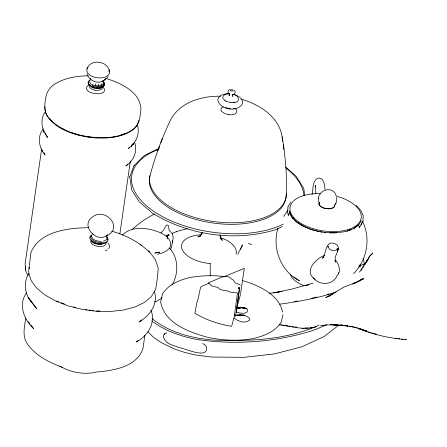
<?xml version="1.0" encoding="UTF-8"?>
<svg xmlns="http://www.w3.org/2000/svg" width="447" height="447" viewBox="0 0 447 447"><rect width="100%" height="100%" fill="white"/><g stroke="black" fill="none" stroke-linecap="round" stroke-linejoin="round"><path stroke-width="0.67" d="M220.147 236.837L220.159 234.764M239 288.198L239.016 287.449L238.843 288.058L238.139 288.315L238.19 287.991L239.357 288.639L236.402 310.246M239.704 287.572L236.301 312.079L240.112 313.096L244.615 313.274L247.225 311.978L247.532 309.369C244.682 306.838 239.994 306.927 236.575 308.29L240.933 307.525L236.575 308.29M90.853 241.062L90.814 242.308C92.116 244.962 95.183 245.895 97.882 246.409A7.739 3.95 8.2 0 0 105.755 244.414L106.023 243.039M167.418 238.581L167.502 236.15L166.999 235.122M286.242 195.775C287.214 176.04 285.376 156.277 282.124 136.821C279.196 116.863 259.478 104.425 241.458 99.273M236.759 310.425L236.776 310.117M288.265 215.482L288.365 213.621M289.483 210.967L289.98 214.359M290.198 214.476L290.271 213.13M361.439 222.768L361.338 224.629L361.886 223.047M319.32 202.832C314.068 192.255 331.624 183.594 336.138 195.373M318.515 198.541L318.532 198.261M167.519 237.966L167.642 236.133L167.469 237.994M335.205 260.366C333.987 254.706 342.888 247.213 335.172 243.85C326.981 240.045 326.075 249.795 324.276 255.092M28.479 272.497L30.977 252.315C40.152 230.926 68.698 227.92 88.959 227.691M29.178 268.658L29.295 267.328M210.207 263.16L210.274 276.039M164.541 334.607L164.641 333.725M312.073 194.423C313.313 189.142 312.09 179.755 318.784 177.94C324.204 178.197 324.651 185.594 325.036 189.707M234.424 315.196L237.469 292.981L230.216 292.126L228.026 291.153C224.662 290.002 220.187 290.852 217.963 287.494L212.61 286.186L210.928 285.342L209.894 283.985L208.486 283.443M41.66 148.885L25.11 263.747L25.585 270.178M25.736 318.225C24.619 326.422 22.177 335.088 26.675 342.788C34.771 355.443 48.935 362.288 62.546 367.395M119.857 233.915L130.368 161.009M144.862 335.289L142.945 348.571C136.938 366.451 114.957 370.261 98.636 371.876M176.61 231.948L176.677 231.468L187.343 228.702M235.39 316.202L235.647 315.453C240.402 313.755 246.241 315.006 249.761 318.582L249.616 320.113L246.627 321.829L242.028 321.991L237.206 320.22L234.25 317.973M235.647 315.453L235.575 315.94L236.217 311.822M236.301 312.067L236.379 311.525M170.458 249.717L171.447 247.286L172.771 240.67M172.447 242.727L173.229 237.782L172.419 233.597L169.184 230.49L168.491 225.646L166.619 224.852L163.261 230.401L160.965 232.881M106.95 236.927L107.364 234.619M282.968 314.576L281.308 321.946C275.296 331.763 264.082 335.904 253.427 338.519C238.044 341.29 222.304 340.469 207.073 337.194C188.763 331.897 164.49 323.455 160.669 302.032L162.484 293.992C168.491 284.175 179.711 280.034 190.366 277.419C201.737 275.67 213.398 274.911 224.807 276.777M104.017 83.623L104.123 82.879L102.983 81.533L104.151 83.075L104.408 84.986L102.676 87.014L100.167 87.852L96.166 88.003L100.167 87.852L102.391 86.997M149.622 177.453C154.444 158.288 161.361 139.66 169.676 121.74C178.303 102.776 201.049 95.798 220.46 96.228M231.781 325.673L234.954 314.314M237.195 306.296L240.682 293.819L240.223 293.657M236.374 311.581L236.832 309.939M202.178 232.351L201.603 234.351L202.05 233.166L200.032 236.044L200.854 235.239M278.012 228.099C271.742 247.755 280.828 271.446 299.473 280.861L293.796 276.822M327.936 247.191C327.947 243.727 328.735 250.733 331.143 250.013C333.294 250.946 336.753 250.89 337.541 248.376L337.06 249.448M43.996 130.921L43.555 132.217L43.979 130.971M132.312 144.152L131.457 146.655L132.301 144.202M86.964 68.894C85.086 78.275 106.475 81.281 109.481 73.302C110.331 61.407 90.68 57.697 86.964 68.894L87.958 67.771M138.967 120.293C137.05 129.474 127.378 133.72 119.248 136.095C109.414 138.436 99.234 138.531 89.232 137.346C72.744 134.43 52.958 128.842 45.415 112.281M282.308 226.517L275.849 229.674C234.932 242.017 188.735 235.446 152.41 213.124L139.257 201.832L131.653 189.824L129.826 176.783M133.932 165.859L144.202 155.634L159.355 148.136M129.703 177.118L134.055 165.535M157.757 150.896L159.411 146.521M160.842 142.688L162.445 138.441M89.573 81.192L90.003 80.125M362.869 221.55L363.255 215.851L360.835 210.392L356.142 205.391M323.829 256.243L323.315 257.427L324.243 255.304M337.837 250.164L337.435 251.091L338.552 248.554M102.592 87.735L102.061 88.897C98.295 91.529 92.272 90.629 89.322 87.154L89.104 85.567M240.408 249.454L242.587 244.872L237.77 254.198M88.394 82.214L88.126 82.756L88.5 84.075L90.149 85.891L90.255 85.148L88.551 83.69L88.126 82.756L88.411 81.471L89.948 79.935M323.762 256.371L322.494 258.36L323.701 256.885M287.985 206.732L287.583 212.264L288.281 215.147M362.903 221.5L359.109 227.579L360.064 226.126M335.859 203.307L336.692 200.569L336.759 197.306M366.998 261.216L367.976 259.411L366.551 261.752M26.63 292.824C17.768 304.385 24.082 319.828 33.698 328.707L30.832 324.924M108.688 248.733C110.208 247.012 109.515 244.492 107.978 243.034M29.29 273.089C23.099 281.493 24.456 293.997 31.251 301.613L30.821 300.3M171.939 285.22C178.733 273.95 178.778 258.003 169.474 248.074M362.992 267.619L364.059 265.859M364.774 264.685L365.842 262.925M365.154 264.06L367.976 259.411M335.054 204.586L335.345 204.139M287.957 206.777L290.818 202.105M335.211 204.368L336.004 203.067M358.041 226.026L361.31 220.594M366.037 262.283L369.943 256.047L372.91 252.985L369.77 256.053L359.528 272.067M338.189 273.709L338.893 272.67M361.165 270.446L362.327 268.714M283.666 216.376L287.991 210.084M122.333 235.189C131.926 225.059 149.041 227.875 160.613 232.848C165.926 235.156 172.587 240.52 170.24 247.023C167.558 251.465 162.278 253.225 157.467 254.248M89.003 81.432L89.892 80.248M336.524 276.961C331.512 285.694 319.113 285.203 313.146 277.838M103.592 80.248C97.966 85.126 88.914 80.304 86.88 73.805M43.247 128.926C36.939 136.503 38.889 147.856 45.102 154.958L43.873 152.6M108.18 76.716L104.246 80.153M127.624 164.049L125.892 166.005C133.642 161.026 138.045 150.885 134.474 142.101M129.719 147.069L128.429 148.527C135.748 143.398 140.045 134.379 137.57 125.518M45.382 111.761C39.47 119.528 41.817 130.278 47.605 137.48L45.147 132.781M102.676 87.014L104.408 84.986L104.123 82.879M88.551 83.69C91.926 88.148 100.502 89.579 104.229 84.74M161.976 297.54L160.579 298.959L156.947 301.155L154.427 301.988M336.379 276.425C341.631 272.005 339.189 264.652 335.552 260.076M105.743 242.699L106.945 241.587M166.228 236.497L168.742 234.384L166.155 236.552L167.133 235.658L169.268 234.96L168.061 234.966M359.053 265.635L360.807 264.099M141.559 319.868L139.078 321.996C149.51 315.923 158.853 303.731 154.243 291.193M138.157 340.363L136.179 342.061C147.387 336.284 156.271 322.846 150.946 310.229M106.079 236.139C124.735 228.166 104.81 206 91.831 217.51C80.499 225.841 96.753 243.38 106.917 235.429M91.87 235.122L90.942 235.876L90.702 237.793L91.724 239.357L93.585 240.749A8.521 4.347 8.2 0 0 104.123 242.023M338.737 325.137L324.164 336.546L301.714 346.85L274.564 353.884L243.967 357.337L211.325 357.041L194.976 354.901L184.404 352.353L174.431 348.984L161.194 342.598L153.807 337.574L147.929 331.914M200.714 235.256L198.535 236.932L200.273 236.066M353.571 273.653C367.037 260.266 371.088 238.413 362.472 221.304M358.762 224.875L353.778 228.546L347.001 231.16C329.662 234.999 310.335 232.054 295.836 221.483L291.567 216.935L289.421 212.135M353.834 228.361L358.203 225.148M359.192 280.928L362.517 278.816L358.516 281.252L363.836 278.671L354.18 283.202L357.36 281.956L344.078 287.013L325.779 297.668L333.959 293.193M88.629 84.902C77.879 93.853 111.482 98.413 103.134 86.886M328.841 296.529L333.428 293.673M335.144 292.601L336.289 291.885M102.112 81.466L105.453 79.404M359.036 266.585L360.668 265.613M358.896 267.082L360.679 266.032M363.651 264.283L365.434 263.233M102.167 87.327L100.854 88.093A7.035 3.593 8.2 0 1 92.171 87.511L89.344 85.131M89.752 82.332L90.752 83.824C94.434 85.763 100.34 87.282 103.358 83.555L103.263 81.941M330.696 294.925L333.954 293.204M229.345 95.535L228.948 95.736L229.691 95.233L229.859 94.334L229.467 93.781L229.775 94.054C227.568 93.389 227.294 90.087 229.752 89.579M223.209 106.861C221.109 107.448 220.047 110.191 221.824 111.789M234.155 114.298C237.05 113.756 237.86 109.928 235.211 108.47M361.21 265.289L364.232 263.797M105.503 250.767L107.358 249.873M172.268 233.49L176.677 231.468M319.063 325.098C286.13 340.217 248.744 341.402 213.096 340.066C191.523 338.189 169.083 332.518 152.064 318.538M208.967 283.236L201.614 286.404L200.491 287.527L198.312 298.305L197.127 301.434L194.903 313.174C206 320.086 218.756 324.164 231.596 326.338M223.573 276.944L244.313 268.312L240.737 292.645M331.266 294.612L332.546 294.109M352.549 284.158L355.622 282.962M200.267 235.999L197.948 236.876L199.82 236.413M347.09 231.116L351.426 229.467M120.003 135.396L125.83 133.34M324.846 255.293C318.119 257.634 308.044 266.239 310.553 274.262L312.352 277.079L315.09 279.28M305.636 285.868L308.95 284.845M333.959 292.757C316.364 298.445 298.065 301.613 279.783 304.172M327.042 294.461L329.026 293.858M313.129 283.135L291.064 289.338L273.525 292.874L279.47 291.902L269.122 293.394M97.982 371.725C85.215 375.145 70.984 372.832 59.719 365.976M234.211 102.514C241.268 102.078 238.508 94.792 233.122 94.384M234.468 108.336L233.256 108.632M311.123 298.456L317.096 297.037M316.174 326.807C303.876 330.506 291.349 326.293 279.04 324.79M294.132 301.697L295.333 301.468M296.534 301.239L297.736 301.015M310.196 327.595L311.347 327.377M113.51 136.788L114.806 136.553M320.41 325.746L326.975 324.768M280.789 291.684L282.146 291.5M322.985 325.545L328.193 324.863L342.693 325.349L339.932 325.176M237.603 307.838L241.123 307.491L246.632 308.525L245.247 308.419M166.887 332.998C164.127 332.713 162.736 335.881 163.904 338.133C166.01 344.536 174 345.123 179.225 347.699C184.74 348.096 208.665 360.064 206.536 346.917A9.901 6.202 5.7 0 0 203.955 344.246L202.714 343.547M229.11 93.842C226.087 93.423 220.6 95.932 223.517 99.491M234.133 102.531L230.199 102.542M232.373 114.739L228.439 114.75M88.215 75.828C75.873 75.94 62.887 78.164 52.673 85.522C49.31 88.528 46.795 92.082 46.03 96.619C44.672 103.553 43.398 111.297 48.136 117.304C63.312 134.452 88.294 138.799 110.174 137.324C118.472 136.206 126.864 134.134 133.653 128.993C139.637 124.344 140.067 116.516 140.939 109.593C140.665 91.769 120.388 83.013 105.861 78.365M106.28 137.626L109.61 137.486M304.681 328.037L308.464 327.914M98.731 87.327L101.028 87.277L103.061 86.601L102.782 86.277M329.707 232.898L336.842 232.809M301.87 328.338L303.826 328.327M96.39 310.933L99.832 310.978M101.396 241.346L98.966 241.279L95.569 240.469L92.881 239.022L91.3 236.105M240.933 308.162L238.301 308.089L241.57 307.665L245.906 308.642L241.57 307.665L245.532 308.29M333.775 324.745L337.893 324.874M332.412 324.421L330.355 324.304L333.06 324.522M337.859 325.042L330.266 324.556L347.665 325.986M229.378 93.764C224.986 93.49 218.924 94.658 217.756 99.642C219.198 110.146 238.687 112.884 242.693 102.983C242.727 98.234 237.865 95.608 233.887 94.446M230.669 108.738L225.5 107.593M90.64 137.195L84.483 136.151M94.093 137.464L96.166 137.626M335.758 324.74L338.463 324.958M340.491 325.12L344.548 325.444M320.393 231.814L322.393 232.066M324.393 232.317L325.723 232.485M85.735 309.536L87.07 309.715M89.065 309.972L90.395 310.151M92.395 310.408L93.725 310.587M347.721 325.919L341.022 325.019L354.342 327.21L366.959 331.467L359.271 328.729C374.195 335.004 390.337 338.306 406.407 339.726L405.06 339.536M295.506 326.981L296.825 327.159M395.634 338.178L396.981 338.373M398.327 338.569L399.674 338.759M401.697 339.049L403.043 339.245M286.242 325.645L288.226 325.93M289.55 326.12L290.874 326.31M292.198 326.506L294.187 326.791M280.867 324.74L282.208 324.963M283.554 325.192L285.566 325.528M81.756 135.614L83.12 135.882M349.163 326.126L357.572 327.796M248.336 243.632L251.806 244.33M376.726 334.267L371.602 332.881M111.689 231.2C122.277 234.077 132.508 238.804 141.392 245.263M73.638 306.916L75.66 307.419M311.419 229.518L319.085 231.557M242.537 280.548C258.26 285.298 278.788 294.176 282.577 311.956M368.501 331.92L370.362 332.495M71.364 132.614L79.03 135.078M91.948 85.461L94.999 86.478L100.128 86.578A7.554 3.855 8.2 0 0 103.581 82.444M91.752 86.791L94.809 87.808L93.004 87.299L93.11 86.562M358.835 328.243L367.026 331.149L365.059 330.439M363.517 329.998L365.383 330.719M56.607 300.976L58.551 301.725M61.138 302.731L64.379 303.982M232.518 95.87L232.177 95.725L232.988 96.278L232.446 95.602L232.552 94.697L233.127 94.272L232.764 94.451C234.926 94.429 236.189 91.529 234.144 90.322M304.027 285.745L299.842 283.962L295.003 280.789L291.623 277.185L290.22 274.017M310.777 229.345L302.831 225.914L296.417 221.667L291.852 216.795M62.815 128.831L64.625 129.697M224.841 100.642L226.378 101.491M221.332 239.536L222.477 240.168L220.572 238.72M208.531 283.119L208.263 282.957L223.712 276.302L229.534 277.039L231.373 278.945L233.507 280.202L235.021 282.727L240.402 285.063M151.689 320.968L159.16 325.958L163.652 328.422A73.107 37.324 8.2 0 0 195.713 339.256C233.915 345.134 273.497 342.396 310.503 331.238A162.999 83.22 8.2 0 0 324.488 325.645M148.259 250.929L149.689 252.097L155.254 259.45L158.216 267.882L157.623 276.263L155.774 289.075L151.427 296.506L144.655 302.301L135.234 306.854L123.685 309.978L110.549 311.47L96.507 311.302L82.254 309.43L68.503 306.005L55.959 301.149L45.22 295.143L36.866 288.259L31.268 280.861L28.764 273.318M140.213 244.291L149.689 252.097M285.594 167.049L295.948 175.984L303.72 188.288L304.793 195.652M49.578 118.449L52.293 121.31M89.562 80.354L89.841 80.678M91.199 240.737L92.428 242.179A7.934 4.051 8.2 0 0 101.95 244.442M104.14 242.715L104.492 243.151M28.373 321.678L30.01 323.84M92.345 233.541L93.01 234.429M220.522 237.916L222.109 240.095M220.444 237.865L221.069 238.866L220.181 236.228M315.817 187.053L315.219 185.293L315.873 193.54M108.878 71.051L109.353 71.956M27.949 275.302L25.842 271.268L25.401 266.77M90.272 78.426L90.685 79.225M319.287 202.53L319.761 203.62M289.583 211.654L291.757 216.661M359.181 265.658L359.265 265.943M363.137 258.383L364.702 265.054M335.032 260.528L335.384 262.171L335.228 260.674M282.124 136.821L282.795 141.302M283.292 144.811L283.99 149.477M42.415 150.214L42.571 151.337M133.128 143.157L133.256 144.476L133.2 143.113M109.129 69.693L109.258 70.978M44.873 106.744L45.348 111.588M101.145 83.757L101.257 85.293M98.463 84.204L98.569 85.813M95.434 83.93L95.468 85.606M334.742 205.039A8.024 4.107 8.6 0 1 326.601 208.699A8.024 4.107 8.6 0 1 318.968 203.055M334.624 205.033A7.906 4.045 8.6 0 1 326.601 208.637A7.906 4.045 8.6 0 1 319.085 203.078M335.826 195.976A35.995 18.428 8.6 0 1 353.594 227.288A35.995 18.428 8.6 0 1 294.657 218.466A35.995 18.428 8.6 0 1 320.538 193.691M356.091 226.461A35.453 18.148 8.6 0 1 354.477 227.646M349.822 230.009A35.453 18.148 8.6 0 1 348.587 230.468M303.189 225.875A35.453 18.148 8.6 0 1 301.306 224.807M300.11 224.059A35.453 18.148 8.6 0 1 297.378 222.103M106.827 237.094A7.934 4.051 8.2 0 1 103.637 241.05M106.889 237.167A8.521 4.347 8.2 0 1 107.157 240.089M103.911 243.526A8.521 4.353 8.2 0 1 91.11 240.447M107.381 237.675A9.309 4.755 8.2 0 1 104.039 243.269A9.309 4.755 8.2 0 1 92.177 241.279A9.309 4.755 8.2 0 1 91.624 235.033M210.029 263.523A27.619 14.097 8.2 0 1 181.868 248.655A27.619 14.097 8.2 0 1 201.184 234.759M220.757 237.653A27.619 14.097 8.2 0 1 236.05 254.086M286.343 193.808A68.927 35.19 8.2 0 1 214.225 221.628A68.927 35.19 8.2 0 1 149.935 175.515M286.114 195.998A68.927 35.19 8.2 0 1 214.001 223.159A68.927 35.19 8.2 0 1 149.589 177.688M293.422 217.583A86.902 44.365 8.2 0 1 292.31 218.482M283.191 224.176A86.902 44.365 8.2 0 1 158.422 214.325A86.902 44.365 8.2 0 1 158.07 149.533M286.493 168.463A86.902 44.365 8.2 0 1 303.915 195.808M234.887 102.106A7.191 3.671 8.2 0 1 233.831 102.335M230.216 102.346A7.191 3.671 8.2 0 1 228.981 102.128M228.383 101.977A7.191 3.671 8.2 0 1 226.707 101.38M225.294 100.603A7.191 3.671 8.2 0 1 224.238 99.698M233.608 114.158A7.191 3.671 8.2 0 1 232.613 114.443M228.456 114.555A7.191 3.671 8.2 0 1 225.478 113.806M224.947 113.588A7.191 3.671 8.2 0 1 222.477 111.901M132.535 229.205A162.999 83.22 8.2 0 1 154.438 214.119M159.713 252.186L155.075 253.047L159.713 252.186M239.933 315.113L236.876 315.303L244.14 315.258L239.933 315.113M33.788 304.91L28.111 297.423L36.576 308.62L33.788 304.91M230.814 90.719A1.341 0.682 8.2 0 0 233.066 90.707A1.341 0.682 8.2 0 0 231.529 89.657A1.341 0.682 8.2 0 0 230.814 90.719"/></g></svg>
